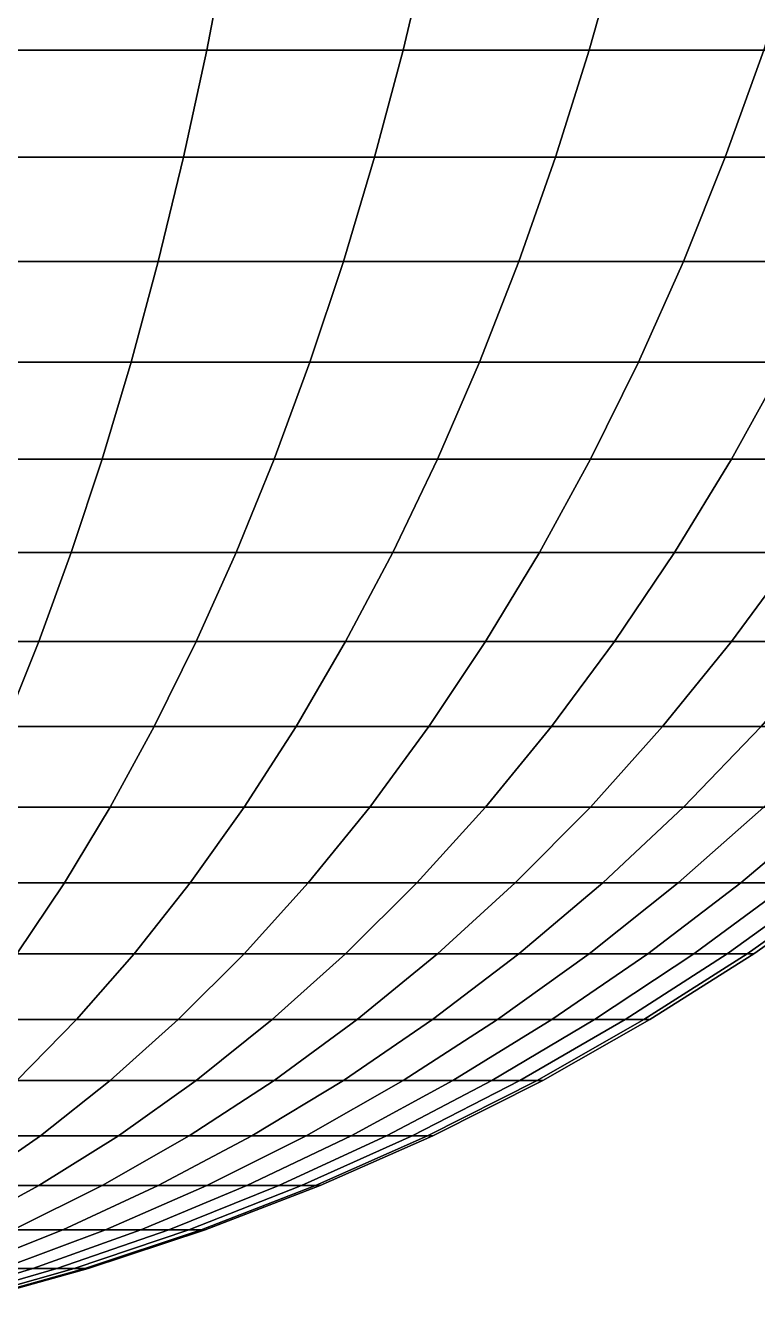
# Model space of a CAD drawing. Extents: x -610 to 610, y -610 to 610.
# Drawn here: x 161.7 to 339.5, y -591.3 to -281.4 of the extents above; entities that cross this region are included whole.
import ezdxf

# ---------------------------------------------------------------- set-up
doc = ezdxf.new("R2010")
doc.units = 0

msp = doc.modelspace()

# ---------------------------------------------------------------- linework, layer by layer
for points in [[(205.737976, -287.363464, -496.695374), (156.062622, -287.363464, -514.469482), (159.967728, -260.637573, -527.342896), (210.886078, -260.637573, -509.124023)], [(156.062622, -287.363464, 514.469482), (205.737976, -287.363464, 496.695374), (210.886078, -260.637573, 509.124023), (159.967728, -260.637573, 527.342896)], [(253.431931, -287.363464, -474.137817), (205.737976, -287.363464, -496.695374), (210.886078, -260.637573, -509.124023), (259.773468, -260.637573, -486.002014)], [(205.737976, -287.363464, 496.695374), (253.431931, -287.363464, 474.137817), (259.773468, -260.637573, 486.002014), (210.886078, -260.637573, 509.124023)], [(298.685211, -287.363464, -447.014038), (253.431931, -287.363464, -474.137817), (259.773468, -260.637573, -486.002014), (306.159149, -260.637573, -458.199493)], [(253.431931, -287.363464, 474.137817), (298.685211, -287.363464, 447.014038), (306.159149, -260.637573, 458.199493), (259.773468, -260.637573, 486.002014)], [(341.061981, -287.363464, -415.585266), (298.685211, -287.363464, -447.014038), (306.159149, -260.637573, -458.199493), (349.596283, -260.637573, -425.984314)], [(298.685211, -287.363464, 447.014038), (341.061981, -287.363464, 415.585266), (349.596283, -260.637573, 425.984314), (306.159149, -260.637573, 458.199493)], [(200.094193, -313.397034, -483.07016), (151.78154, -313.397034, -500.356689), (156.062622, -287.363464, -514.469482), (205.737976, -287.363464, -496.695374)], [(151.78154, -313.397034, 500.356689), (200.094193, -313.397034, 483.07016), (205.737976, -287.363464, 496.695374), (156.062622, -287.363464, 514.469482)], [(246.479843, -313.397034, -461.131378), (200.094193, -313.397034, -483.07016), (205.737976, -287.363464, -496.695374), (253.431931, -287.363464, -474.137817)], [(200.094193, -313.397034, 483.07016), (246.479843, -313.397034, 461.131378), (253.431931, -287.363464, 474.137817), (205.737976, -287.363464, 496.695374)], [(290.49176, -313.397034, -434.751648), (246.479843, -313.397034, -461.131378), (253.431931, -287.363464, -474.137817), (298.685211, -287.363464, -447.014038)], [(246.479843, -313.397034, 461.131378), (290.49176, -313.397034, 434.751648), (298.685211, -287.363464, 447.014038), (253.431931, -287.363464, 474.137817)], [(331.706085, -313.397034, -404.185028), (290.49176, -313.397034, -434.751648), (298.685211, -287.363464, -447.014038), (341.061981, -287.363464, -415.585266)], [(290.49176, -313.397034, 434.751648), (331.706085, -313.397034, 404.185028), (341.061981, -287.363464, 415.585266), (298.685211, -287.363464, 447.014038)], [(369.725861, -313.397034, -369.725861), (331.706085, -313.397034, -404.185028), (341.061981, -287.363464, -415.585266), (380.154205, -287.363464, -380.154205)], [(331.706085, -313.397034, 404.185028), (369.725861, -313.397034, 369.725861), (380.154205, -287.363464, 380.154205), (341.061981, -287.363464, 415.585266)], [(193.968414, -338.675629, -468.281158), (147.134811, -338.675629, -485.038483), (151.78154, -313.397034, -500.356689), (200.094193, -313.397034, -483.07016)], [(147.134811, -338.675629, 485.038483), (193.968414, -338.675629, 468.281158), (200.094193, -313.397034, 483.07016), (151.78154, -313.397034, 500.356689)], [(238.933975, -338.675629, -447.014038), (193.968414, -338.675629, -468.281158), (200.094193, -313.397034, -483.07016), (246.479843, -313.397034, -461.131378)], [(193.968414, -338.675629, 468.281158), (238.933975, -338.675629, 447.014038), (246.479843, -313.397034, 461.131378), (200.094193, -313.397034, 483.07016)], [(281.59848, -338.675629, -421.441895), (238.933975, -338.675629, -447.014038), (246.479843, -313.397034, -461.131378), (290.49176, -313.397034, -434.751648)], [(238.933975, -338.675629, 447.014038), (281.59848, -338.675629, 421.441895), (290.49176, -313.397034, 434.751648), (246.479843, -313.397034, 461.131378)], [(321.551056, -338.675629, -391.811066), (281.59848, -338.675629, -421.441895), (290.49176, -313.397034, -434.751648), (331.706085, -313.397034, -404.185028)], [(281.59848, -338.675629, 421.441895), (321.551056, -338.675629, 391.811066), (331.706085, -313.397034, 404.185028), (290.49176, -313.397034, 434.751648)], [(358.40686, -338.675629, -358.40686), (321.551056, -338.675629, -391.811066), (331.706085, -313.397034, -404.185028), (369.725861, -313.397034, -369.725861)], [(321.551056, -338.675629, 391.811066), (358.40686, -338.675629, 358.40686), (369.725861, -313.397034, 369.725861), (331.706085, -313.397034, 404.185028)], [(187.37532, -363.138306, -452.364044), (142.133636, -363.138306, -468.551788), (147.134811, -338.675629, -485.038483), (193.968414, -338.675629, -468.281158)], [(142.133636, -363.138306, 468.551788), (187.37532, -363.138306, 452.364044), (193.968414, -338.675629, 468.281158), (147.134811, -338.675629, 485.038483)], [(230.812485, -363.138306, -431.819794), (187.37532, -363.138306, -452.364044), (193.968414, -338.675629, -468.281158), (238.933975, -338.675629, -447.014038)], [(187.37532, -363.138306, 452.364044), (230.812485, -363.138306, 431.819794), (238.933975, -338.675629, 447.014038), (193.968414, -338.675629, 468.281158)], [(272.026794, -363.138306, -407.116852), (230.812485, -363.138306, -431.819794), (238.933975, -338.675629, -447.014038), (281.59848, -338.675629, -421.441895)], [(230.812485, -363.138306, 431.819794), (272.026794, -363.138306, 407.116852), (281.59848, -338.675629, 421.441895), (238.933975, -338.675629, 447.014038)], [(310.621338, -363.138306, -378.493225), (272.026794, -363.138306, -407.116852), (281.59848, -338.675629, -421.441895), (321.551056, -338.675629, -391.811066)], [(272.026794, -363.138306, 407.116852), (310.621338, -363.138306, 378.493225), (321.551056, -338.675629, 391.811066), (281.59848, -338.675629, 421.441895)], [(346.224426, -363.138306, -346.224426), (310.621338, -363.138306, -378.493225), (321.551056, -338.675629, -391.811066), (358.40686, -338.675629, -358.40686)], [(310.621338, -363.138306, 378.493225), (346.224426, -363.138306, 346.224426), (358.40686, -338.675629, 358.40686), (321.551056, -338.675629, 391.811066)], [(180.330841, -386.726135, -435.357147), (136.790024, -386.726135, -450.936279), (142.133636, -363.138306, -468.551788), (187.37532, -363.138306, -452.364044)], [(136.790024, -386.726135, 450.936279), (180.330841, -386.726135, 435.357147), (187.37532, -363.138306, 452.364044), (142.133636, -363.138306, 468.551788)], [(222.134949, -386.726135, -415.585266), (180.330841, -386.726135, -435.357147), (187.37532, -363.138306, -452.364044), (230.812485, -363.138306, -431.819794)], [(180.330841, -386.726135, 435.357147), (222.134949, -386.726135, 415.585266), (230.812485, -363.138306, 431.819794), (187.37532, -363.138306, 452.364044)], [(261.799805, -386.726135, -391.811066), (222.134949, -386.726135, -415.585266), (230.812485, -363.138306, -431.819794), (272.026794, -363.138306, -407.116852)], [(222.134949, -386.726135, 415.585266), (261.799805, -386.726135, 391.811066), (272.026794, -363.138306, 407.116852), (230.812485, -363.138306, 431.819794)], [(298.943359, -386.726135, -364.263519), (261.799805, -386.726135, -391.811066), (272.026794, -363.138306, -407.116852), (310.621338, -363.138306, -378.493225)], [(261.799805, -386.726135, 391.811066), (298.943359, -386.726135, 364.263519), (310.621338, -363.138306, 378.493225), (272.026794, -363.138306, 407.116852)], [(333.207947, -386.726135, -333.207947), (298.943359, -386.726135, -364.263519), (310.621338, -363.138306, -378.493225), (346.224426, -363.138306, -346.224426)], [(298.943359, -386.726135, 364.263519), (333.207947, -386.726135, 333.207947), (346.224426, -363.138306, 346.224426), (310.621338, -363.138306, 378.493225)], [(364.263519, -386.726135, -298.943359), (333.207947, -386.726135, -333.207947), (346.224426, -363.138306, -346.224426), (378.493225, -363.138306, -310.621338)], [(333.207947, -386.726135, 333.207947), (364.263519, -386.726135, 298.943359), (378.493225, -363.138306, 310.621338), (346.224426, -363.138306, 346.224426)], [(172.851913, -409.382355, -417.301422), (131.116882, -409.382355, -432.234436), (136.790024, -386.726135, -450.936279), (180.330841, -386.726135, -435.357147)], [(131.116882, -409.382355, 432.234436), (172.851913, -409.382355, 417.301422), (180.330841, -386.726135, 435.357147), (136.790024, -386.726135, 450.936279)], [(212.922272, -409.382355, -398.349548), (172.851913, -409.382355, -417.301422), (180.330841, -386.726135, -435.357147), (222.134949, -386.726135, -415.585266)], [(172.851913, -409.382355, 417.301422), (212.922272, -409.382355, 398.349548), (222.134949, -386.726135, 415.585266), (180.330841, -386.726135, 435.357147)], [(250.942078, -409.382355, -375.56134), (212.922272, -409.382355, -398.349548), (222.134949, -386.726135, -415.585266), (261.799805, -386.726135, -391.811066)], [(212.922272, -409.382355, 398.349548), (250.942078, -409.382355, 375.56134), (261.799805, -386.726135, 391.811066), (222.134949, -386.726135, 415.585266)], [(286.545166, -409.382355, -349.156311), (250.942078, -409.382355, -375.56134), (261.799805, -386.726135, -391.811066), (298.943359, -386.726135, -364.263519)], [(250.942078, -409.382355, 375.56134), (286.545166, -409.382355, 349.156311), (298.943359, -386.726135, 364.263519), (261.799805, -386.726135, 391.811066)], [(319.388672, -409.382355, -319.388672), (286.545166, -409.382355, -349.156311), (298.943359, -386.726135, -364.263519), (333.207947, -386.726135, -333.207947)], [(286.545166, -409.382355, 349.156311), (319.388672, -409.382355, 319.388672), (333.207947, -386.726135, 333.207947), (298.943359, -386.726135, 364.263519)], [(349.156311, -409.382355, -286.545166), (319.388672, -409.382355, -319.388672), (333.207947, -386.726135, -333.207947), (364.263519, -386.726135, -298.943359)], [(319.388672, -409.382355, 319.388672), (349.156311, -409.382355, 286.545166), (364.263519, -386.726135, 298.943359), (333.207947, -386.726135, 333.207947)], [(164.956573, -431.052277, -398.240417), (125.127876, -431.052277, -412.491333), (131.116882, -409.382355, -432.234436), (172.851913, -409.382355, -417.301422)], [(125.127876, -431.052277, 412.491333), (164.956573, -431.052277, 398.240417), (172.851913, -409.382355, 417.301422), (131.116882, -409.382355, 432.234436)], [(203.19664, -431.052277, -380.154205), (164.956573, -431.052277, -398.240417), (172.851913, -409.382355, -417.301422), (212.922272, -409.382355, -398.349548)], [(164.956573, -431.052277, 398.240417), (203.19664, -431.052277, 380.154205), (212.922272, -409.382355, 398.349548), (172.851913, -409.382355, 417.301422)], [(239.479828, -431.052277, -358.40686), (203.19664, -431.052277, -380.154205), (212.922272, -409.382355, -398.349548), (250.942078, -409.382355, -375.56134)], [(203.19664, -431.052277, 380.154205), (239.479828, -431.052277, 358.40686), (250.942078, -409.382355, 375.56134), (212.922272, -409.382355, 398.349548)], [(273.456665, -431.052277, -333.207947), (239.479828, -431.052277, -358.40686), (250.942078, -409.382355, -375.56134), (286.545166, -409.382355, -349.156311)], [(239.479828, -431.052277, 358.40686), (273.456665, -431.052277, 333.207947), (286.545166, -409.382355, 349.156311), (250.942078, -409.382355, 375.56134)], [(304.799988, -431.052277, -304.799988), (273.456665, -431.052277, -333.207947), (286.545166, -409.382355, -349.156311), (319.388672, -409.382355, -319.388672)], [(273.456665, -431.052277, 333.207947), (304.799988, -431.052277, 304.799988), (319.388672, -409.382355, 319.388672), (286.545166, -409.382355, 349.156311)], [(333.207947, -431.052277, -273.456665), (304.799988, -431.052277, -304.799988), (319.388672, -409.382355, -319.388672), (349.156311, -409.382355, -286.545166)], [(304.799988, -431.052277, 304.799988), (333.207947, -431.052277, 273.456665), (349.156311, -409.382355, 286.545166), (319.388672, -409.382355, 319.388672)], [(358.40686, -431.052277, -239.479828), (333.207947, -431.052277, -273.456665), (349.156311, -409.382355, -286.545166), (375.56134, -409.382355, -250.942078)], [(333.207947, -431.052277, 273.456665), (358.40686, -431.052277, 239.479828), (375.56134, -409.382355, 250.942078), (349.156311, -409.382355, 286.545166)], [(156.663834, -451.683807, -378.219971), (118.837425, -451.683807, -391.754456), (125.127876, -431.052277, -412.491333), (164.956573, -431.052277, -398.240417)], [(118.837425, -451.683807, 391.754456), (156.663834, -451.683807, 378.219971), (164.956573, -431.052277, 398.240417), (125.127876, -431.052277, 412.491333)], [(192.981491, -451.683807, -361.042999), (156.663834, -451.683807, -378.219971), (164.956573, -431.052277, -398.240417), (203.19664, -431.052277, -380.154205)], [(156.663834, -451.683807, 378.219971), (192.981491, -451.683807, 361.042999), (203.19664, -431.052277, 380.154205), (164.956573, -431.052277, 398.240417)], [(227.440643, -451.683807, -340.388947), (192.981491, -451.683807, -361.042999), (203.19664, -431.052277, -380.154205), (239.479828, -431.052277, -358.40686)], [(192.981491, -451.683807, 361.042999), (227.440643, -451.683807, 340.388947), (239.479828, -431.052277, 358.40686), (203.19664, -431.052277, 380.154205)], [(259.709412, -451.683807, -316.456818), (227.440643, -451.683807, -340.388947), (239.479828, -431.052277, -358.40686), (273.456665, -431.052277, -333.207947)], [(227.440643, -451.683807, 340.388947), (259.709412, -451.683807, 316.456818), (273.456665, -431.052277, 333.207947), (239.479828, -431.052277, 358.40686)], [(289.47702, -451.683807, -289.47702), (259.709412, -451.683807, -316.456818), (273.456665, -431.052277, -333.207947), (304.799988, -431.052277, -304.799988)], [(259.709412, -451.683807, 316.456818), (289.47702, -451.683807, 289.47702), (304.799988, -431.052277, 304.799988), (273.456665, -431.052277, 333.207947)], [(316.456818, -451.683807, -259.709412), (289.47702, -451.683807, -289.47702), (304.799988, -431.052277, -304.799988), (333.207947, -431.052277, -273.456665)], [(289.47702, -451.683807, 289.47702), (316.456818, -451.683807, 259.709412), (333.207947, -431.052277, 273.456665), (304.799988, -431.052277, 304.799988)], [(340.388947, -451.683807, -227.440643), (316.456818, -451.683807, -259.709412), (333.207947, -431.052277, -273.456665), (358.40686, -431.052277, -239.479828)], [(316.456818, -451.683807, 259.709412), (340.388947, -451.683807, 227.440643), (358.40686, -431.052277, 239.479828), (333.207947, -431.052277, 273.456665)], [(182.301453, -471.227173, -341.061981), (147.993698, -471.227173, -357.288361), (156.663834, -451.683807, -378.219971), (192.981491, -451.683807, -361.042999)], [(147.993698, -471.227173, 357.288361), (182.301453, -471.227173, 341.061981), (192.981491, -451.683807, 361.042999), (156.663834, -451.683807, 378.219971)], [(214.853531, -471.227173, -321.551056), (182.301453, -471.227173, -341.061981), (192.981491, -451.683807, -361.042999), (227.440643, -451.683807, -340.388947)], [(182.301453, -471.227173, 341.061981), (214.853531, -471.227173, 321.551056), (227.440643, -451.683807, 340.388947), (192.981491, -451.683807, 361.042999)], [(245.336472, -471.227173, -298.943359), (214.853531, -471.227173, -321.551056), (227.440643, -451.683807, -340.388947), (259.709412, -451.683807, -316.456818)], [(214.853531, -471.227173, 321.551056), (245.336472, -471.227173, 298.943359), (259.709412, -451.683807, 316.456818), (227.440643, -451.683807, 340.388947)], [(273.456665, -471.227173, -273.456665), (245.336472, -471.227173, -298.943359), (259.709412, -451.683807, -316.456818), (289.47702, -451.683807, -289.47702)], [(245.336472, -471.227173, 298.943359), (273.456665, -471.227173, 273.456665), (289.47702, -451.683807, 289.47702), (259.709412, -451.683807, 316.456818)], [(298.943359, -471.227173, -245.336472), (273.456665, -471.227173, -273.456665), (289.47702, -451.683807, -289.47702), (316.456818, -451.683807, -259.709412)], [(273.456665, -471.227173, 273.456665), (298.943359, -471.227173, 245.336472), (316.456818, -451.683807, 259.709412), (289.47702, -451.683807, 289.47702)], [(321.551056, -471.227173, -214.853531), (298.943359, -471.227173, -245.336472), (316.456818, -451.683807, -259.709412), (340.388947, -451.683807, -227.440643)], [(298.943359, -471.227173, 245.336472), (321.551056, -471.227173, 214.853531), (340.388947, -451.683807, 227.440643), (316.456818, -451.683807, 259.709412)], [(341.061981, -471.227173, -182.301453), (321.551056, -471.227173, -214.853531), (340.388947, -451.683807, -227.440643), (361.042999, -451.683807, -192.981491)], [(321.551056, -471.227173, 214.853531), (341.061981, -471.227173, 182.301453), (361.042999, -451.683807, 192.981491), (340.388947, -451.683807, 227.440643)], [(171.182205, -489.635315, -320.259369), (138.96701, -489.635315, -335.496063), (147.993698, -471.227173, -357.288361), (182.301453, -471.227173, -341.061981)], [(138.96701, -489.635315, 335.496063), (171.182205, -489.635315, 320.259369), (182.301453, -471.227173, 341.061981), (147.993698, -471.227173, 357.288361)], [(201.748825, -489.635315, -301.938446), (171.182205, -489.635315, -320.259369), (182.301453, -471.227173, -341.061981), (214.853531, -471.227173, -321.551056)], [(171.182205, -489.635315, 320.259369), (201.748825, -489.635315, 301.938446), (214.853531, -471.227173, 321.551056), (182.301453, -471.227173, 341.061981)], [(230.372498, -489.635315, -280.709686), (201.748825, -489.635315, -301.938446), (214.853531, -471.227173, -321.551056), (245.336472, -471.227173, -298.943359)], [(201.748825, -489.635315, 301.938446), (230.372498, -489.635315, 280.709686), (245.336472, -471.227173, 298.943359), (214.853531, -471.227173, 321.551056)], [(256.777557, -489.635315, -256.777557), (230.372498, -489.635315, -280.709686), (245.336472, -471.227173, -298.943359), (273.456665, -471.227173, -273.456665)], [(230.372498, -489.635315, 280.709686), (256.777557, -489.635315, 256.777557), (273.456665, -471.227173, 273.456665), (245.336472, -471.227173, 298.943359)], [(280.709686, -489.635315, -230.372498), (256.777557, -489.635315, -256.777557), (273.456665, -471.227173, -273.456665), (298.943359, -471.227173, -245.336472)], [(256.777557, -489.635315, 256.777557), (280.709686, -489.635315, 230.372498), (298.943359, -471.227173, 245.336472), (273.456665, -471.227173, 273.456665)], [(301.938446, -489.635315, -201.748825), (280.709686, -489.635315, -230.372498), (298.943359, -471.227173, -245.336472), (321.551056, -471.227173, -214.853531)], [(280.709686, -489.635315, 230.372498), (301.938446, -489.635315, 201.748825), (321.551056, -471.227173, 214.853531), (298.943359, -471.227173, 245.336472)], [(320.259369, -489.635315, -171.182205), (301.938446, -489.635315, -201.748825), (321.551056, -471.227173, -214.853531), (341.061981, -471.227173, -182.301453)], [(301.938446, -489.635315, 201.748825), (320.259369, -489.635315, 171.182205), (341.061981, -471.227173, 182.301453), (321.551056, -471.227173, 214.853531)], [(335.496063, -489.635315, -138.96701), (320.259369, -489.635315, -171.182205), (341.061981, -471.227173, -182.301453), (357.288361, -471.227173, -147.993698)], [(320.259369, -489.635315, 171.182205), (335.496063, -489.635315, 138.96701), (357.288361, -471.227173, 147.993698), (341.061981, -471.227173, 182.301453)], [(347.501678, -489.635315, -105.413475), (335.496063, -489.635315, -138.96701), (357.288361, -471.227173, -147.993698), (370.073853, -471.227173, -112.260674)], [(335.496063, -489.635315, 138.96701), (347.501678, -489.635315, 105.413475), (370.073853, -471.227173, 112.260674), (357.288361, -471.227173, 147.993698)], [(159.650574, -506.863861, -298.685211), (129.605545, -506.863861, -312.895477), (138.96701, -489.635315, -335.496063), (171.182205, -489.635315, -320.259369)], [(129.605545, -506.863861, 312.895477), (159.650574, -506.863861, 298.685211), (171.182205, -489.635315, 320.259369), (138.96701, -489.635315, 335.496063)], [(188.158081, -506.863861, -281.59848), (159.650574, -506.863861, -298.685211), (171.182205, -489.635315, -320.259369), (201.748825, -489.635315, -301.938446)], [(159.650574, -506.863861, 298.685211), (188.158081, -506.863861, 281.59848), (201.748825, -489.635315, 301.938446), (171.182205, -489.635315, 320.259369)], [(214.853531, -506.863861, -261.799805), (188.158081, -506.863861, -281.59848), (201.748825, -489.635315, -301.938446), (230.372498, -489.635315, -280.709686)], [(188.158081, -506.863861, 281.59848), (214.853531, -506.863861, 261.799805), (230.372498, -489.635315, 280.709686), (201.748825, -489.635315, 301.938446)], [(239.479828, -506.863861, -239.479828), (214.853531, -506.863861, -261.799805), (230.372498, -489.635315, -280.709686), (256.777557, -489.635315, -256.777557)], [(214.853531, -506.863861, 261.799805), (239.479828, -506.863861, 239.479828), (256.777557, -489.635315, 256.777557), (230.372498, -489.635315, 280.709686)], [(261.799805, -506.863861, -214.853531), (239.479828, -506.863861, -239.479828), (256.777557, -489.635315, -256.777557), (280.709686, -489.635315, -230.372498)], [(239.479828, -506.863861, 239.479828), (261.799805, -506.863861, 214.853531), (280.709686, -489.635315, 230.372498), (256.777557, -489.635315, 256.777557)], [(281.59848, -506.863861, -188.158081), (261.799805, -506.863861, -214.853531), (280.709686, -489.635315, -230.372498), (301.938446, -489.635315, -201.748825)], [(261.799805, -506.863861, 214.853531), (281.59848, -506.863861, 188.158081), (301.938446, -489.635315, 201.748825), (280.709686, -489.635315, 230.372498)], [(298.685211, -506.863861, -159.650574), (281.59848, -506.863861, -188.158081), (301.938446, -489.635315, -201.748825), (320.259369, -489.635315, -171.182205)], [(281.59848, -506.863861, 188.158081), (298.685211, -506.863861, 159.650574), (320.259369, -489.635315, 171.182205), (301.938446, -489.635315, 201.748825)], [(312.895477, -506.863861, -129.605545), (298.685211, -506.863861, -159.650574), (320.259369, -489.635315, -171.182205), (335.496063, -489.635315, -138.96701)], [(298.685211, -506.863861, 159.650574), (312.895477, -506.863861, 129.605545), (335.496063, -489.635315, 138.96701), (320.259369, -489.635315, 171.182205)], [(324.092346, -506.863861, -98.31234), (312.895477, -506.863861, -129.605545), (335.496063, -489.635315, -138.96701), (347.501678, -489.635315, -105.413475)], [(312.895477, -506.863861, 129.605545), (324.092346, -506.863861, 98.31234), (347.501678, -489.635315, 105.413475), (335.496063, -489.635315, 138.96701)], [(332.16806, -506.863861, -66.072334), (324.092346, -506.863861, -98.31234), (347.501678, -489.635315, -105.413475), (356.160706, -489.635315, -70.844765)], [(324.092346, -506.863861, 98.31234), (332.16806, -506.863861, 66.072334), (356.160706, -489.635315, 70.844765), (347.501678, -489.635315, 105.413475)], [(337.0448, -506.863861, -33.196014), (332.16806, -506.863861, -66.072334), (356.160706, -489.635315, -70.844765), (361.389679, -489.635315, -35.593777)], [(332.16806, -506.863861, 66.072334), (337.0448, -506.863861, 33.196014), (361.389679, -489.635315, 35.593777), (356.160706, -489.635315, 70.844765)], [(338.675629, -506.863861), (337.0448, -506.863861, -33.196014), (361.389679, -489.635315, -35.593777), (363.138306, -489.635315)], [(337.0448, -506.863861, 33.196014), (338.675629, -506.863861), (363.138306, -489.635315), (361.389679, -489.635315, 35.593777)], [(174.114059, -522.871338, -260.580109), (147.734344, -522.871338, -276.39151), (159.650574, -506.863861, -298.685211), (188.158081, -506.863861, -281.59848)], [(147.734344, -522.871338, 276.39151), (174.114059, -522.871338, 260.580109), (188.158081, -506.863861, 281.59848), (159.650574, -506.863861, 298.685211)], [(198.816971, -522.871338, -242.259171), (174.114059, -522.871338, -260.580109), (188.158081, -506.863861, -281.59848), (214.853531, -506.863861, -261.799805)], [(174.114059, -522.871338, 260.580109), (198.816971, -522.871338, 242.259171), (214.853531, -506.863861, 261.799805), (188.158081, -506.863861, 281.59848)], [(221.605164, -522.871338, -221.605164), (198.816971, -522.871338, -242.259171), (214.853531, -506.863861, -261.799805), (239.479828, -506.863861, -239.479828)], [(198.816971, -522.871338, 242.259171), (221.605164, -522.871338, 221.605164), (239.479828, -506.863861, 239.479828), (214.853531, -506.863861, 261.799805)], [(242.259171, -522.871338, -198.816971), (221.605164, -522.871338, -221.605164), (239.479828, -506.863861, -239.479828), (261.799805, -506.863861, -214.853531)], [(221.605164, -522.871338, 221.605164), (242.259171, -522.871338, 198.816971), (261.799805, -506.863861, 214.853531), (239.479828, -506.863861, 239.479828)], [(260.580109, -522.871338, -174.114059), (242.259171, -522.871338, -198.816971), (261.799805, -506.863861, -214.853531), (281.59848, -506.863861, -188.158081)], [(242.259171, -522.871338, 198.816971), (260.580109, -522.871338, 174.114059), (281.59848, -506.863861, 188.158081), (261.799805, -506.863861, 214.853531)], [(276.39151, -522.871338, -147.734344), (260.580109, -522.871338, -174.114059), (281.59848, -506.863861, -188.158081), (298.685211, -506.863861, -159.650574)], [(260.580109, -522.871338, 174.114059), (276.39151, -522.871338, 147.734344), (298.685211, -506.863861, 159.650574), (281.59848, -506.863861, 188.158081)], [(289.541107, -522.871338, -119.931854), (276.39151, -522.871338, -147.734344), (298.685211, -506.863861, -159.650574), (312.895477, -506.863861, -129.605545)], [(276.39151, -522.871338, 147.734344), (289.541107, -522.871338, 119.931854), (312.895477, -506.863861, 129.605545), (298.685211, -506.863861, 159.650574)], [(299.902252, -522.871338, -90.97435), (289.541107, -522.871338, -119.931854), (312.895477, -506.863861, -129.605545), (324.092346, -506.863861, -98.31234)], [(289.541107, -522.871338, 119.931854), (299.902252, -522.871338, 90.97435), (324.092346, -506.863861, 98.31234), (312.895477, -506.863861, 129.605545)], [(307.375214, -522.871338, -61.140728), (299.902252, -522.871338, -90.97435), (324.092346, -506.863861, -98.31234), (332.16806, -506.863861, -66.072334)], [(299.902252, -522.871338, 90.97435), (307.375214, -522.871338, 61.140728), (332.16806, -506.863861, 66.072334), (324.092346, -506.863861, 98.31234)], [(311.887939, -522.871338, -30.718281), (307.375214, -522.871338, -61.140728), (332.16806, -506.863861, -66.072334), (337.0448, -506.863861, -33.196014)], [(307.375214, -522.871338, 61.140728), (311.887939, -522.871338, 30.718281), (337.0448, -506.863861, 33.196014), (332.16806, -506.863861, 66.072334)], [(313.397034, -522.871338), (311.887939, -522.871338, -30.718281), (337.0448, -506.863861, -33.196014), (338.675629, -506.863861)], [(311.887939, -522.871338, 30.718281), (313.397034, -522.871338), (338.675629, -506.863861), (337.0448, -506.863861, 33.196014)], [(159.650574, -537.619202, -238.933975), (135.462189, -537.619202, -253.431931), (147.734344, -522.871338, -276.39151), (174.114059, -522.871338, -260.580109)], [(135.462189, -537.619202, 253.431931), (159.650574, -537.619202, 238.933975), (174.114059, -522.871338, 260.580109), (147.734344, -522.871338, 276.39151)], [(182.301453, -537.619202, -222.134949), (159.650574, -537.619202, -238.933975), (174.114059, -522.871338, -260.580109), (198.816971, -522.871338, -242.259171)], [(159.650574, -537.619202, 238.933975), (182.301453, -537.619202, 222.134949), (198.816971, -522.871338, 242.259171), (174.114059, -522.871338, 260.580109)], [(203.19664, -537.619202, -203.19664), (182.301453, -537.619202, -222.134949), (198.816971, -522.871338, -242.259171), (221.605164, -522.871338, -221.605164)], [(182.301453, -537.619202, 222.134949), (203.19664, -537.619202, 203.19664), (221.605164, -522.871338, 221.605164), (198.816971, -522.871338, 242.259171)], [(222.134949, -537.619202, -182.301453), (203.19664, -537.619202, -203.19664), (221.605164, -522.871338, -221.605164), (242.259171, -522.871338, -198.816971)], [(203.19664, -537.619202, 203.19664), (222.134949, -537.619202, 182.301453), (242.259171, -522.871338, 198.816971), (221.605164, -522.871338, 221.605164)], [(238.933975, -537.619202, -159.650574), (222.134949, -537.619202, -182.301453), (242.259171, -522.871338, -198.816971), (260.580109, -522.871338, -174.114059)], [(222.134949, -537.619202, 182.301453), (238.933975, -537.619202, 159.650574), (260.580109, -522.871338, 174.114059), (242.259171, -522.871338, 198.816971)], [(253.431931, -537.619202, -135.462189), (238.933975, -537.619202, -159.650574), (260.580109, -522.871338, -174.114059), (276.39151, -522.871338, -147.734344)], [(238.933975, -537.619202, 159.650574), (253.431931, -537.619202, 135.462189), (276.39151, -522.871338, 147.734344), (260.580109, -522.871338, 174.114059)], [(265.489197, -537.619202, -109.969231), (253.431931, -537.619202, -135.462189), (276.39151, -522.871338, -147.734344), (289.541107, -522.871338, -119.931854)], [(253.431931, -537.619202, 135.462189), (265.489197, -537.619202, 109.969231), (289.541107, -522.871338, 119.931854), (276.39151, -522.871338, 147.734344)], [(274.989685, -537.619202, -83.417213), (265.489197, -537.619202, -109.969231), (289.541107, -522.871338, -119.931854), (299.902252, -522.871338, -90.97435)], [(265.489197, -537.619202, 109.969231), (274.989685, -537.619202, 83.417213), (299.902252, -522.871338, 90.97435), (289.541107, -522.871338, 119.931854)], [(281.841858, -537.619202, -56.061825), (274.989685, -537.619202, -83.417213), (299.902252, -522.871338, -90.97435), (307.375214, -522.871338, -61.140728)], [(274.989685, -537.619202, 83.417213), (281.841858, -537.619202, 56.061825), (307.375214, -522.871338, 61.140728), (299.902252, -522.871338, 90.97435)], [(285.979706, -537.619202, -28.166542), (281.841858, -537.619202, -56.061825), (307.375214, -522.871338, -61.140728), (311.887939, -522.871338, -30.718281)], [(281.841858, -537.619202, 56.061825), (285.979706, -537.619202, 28.166542), (311.887939, -522.871338, 30.718281), (307.375214, -522.871338, 61.140728)], [(287.363464, -537.619202), (285.979706, -537.619202, -28.166542), (311.887939, -522.871338, -30.718281), (313.397034, -522.871338)], [(285.979706, -537.619202, 28.166542), (287.363464, -537.619202), (313.397034, -522.871338), (311.887939, -522.871338, 30.718281)], [(165.346741, -551.071899, -201.475586), (144.802475, -551.071899, -216.712219), (159.650574, -537.619202, -238.933975), (182.301453, -537.619202, -222.134949)], [(144.802475, -551.071899, 216.712219), (165.346741, -551.071899, 201.475586), (182.301453, -537.619202, 222.134949), (159.650574, -537.619202, 238.933975)], [(184.298599, -551.071899, -184.298599), (165.346741, -551.071899, -201.475586), (182.301453, -537.619202, -222.134949), (203.19664, -537.619202, -203.19664)], [(165.346741, -551.071899, 201.475586), (184.298599, -551.071899, 184.298599), (203.19664, -537.619202, 203.19664), (182.301453, -537.619202, 222.134949)], [(201.475586, -551.071899, -165.346741), (184.298599, -551.071899, -184.298599), (203.19664, -537.619202, -203.19664), (222.134949, -537.619202, -182.301453)], [(184.298599, -551.071899, 184.298599), (201.475586, -551.071899, 165.346741), (222.134949, -537.619202, 182.301453), (203.19664, -537.619202, 203.19664)], [(216.712219, -551.071899, -144.802475), (201.475586, -551.071899, -165.346741), (222.134949, -537.619202, -182.301453), (238.933975, -537.619202, -159.650574)], [(201.475586, -551.071899, 165.346741), (216.712219, -551.071899, 144.802475), (238.933975, -537.619202, 159.650574), (222.134949, -537.619202, 182.301453)], [(229.861816, -551.071899, -122.863701), (216.712219, -551.071899, -144.802475), (238.933975, -537.619202, -159.650574), (253.431931, -537.619202, -135.462189)], [(216.712219, -551.071899, 144.802475), (229.861816, -551.071899, 122.863701), (253.431931, -537.619202, 135.462189), (238.933975, -537.619202, 159.650574)], [(240.797729, -551.071899, -99.741684), (229.861816, -551.071899, -122.863701), (253.431931, -537.619202, -135.462189), (265.489197, -537.619202, -109.969231)], [(229.861816, -551.071899, 122.863701), (240.797729, -551.071899, 99.741684), (265.489197, -537.619202, 109.969231), (253.431931, -537.619202, 135.462189)], [(249.414612, -551.071899, -75.659096), (240.797729, -551.071899, -99.741684), (265.489197, -537.619202, -109.969231), (274.989685, -537.619202, -83.417213)], [(240.797729, -551.071899, 99.741684), (249.414612, -551.071899, 75.659096), (274.989685, -537.619202, 83.417213), (265.489197, -537.619202, 109.969231)], [(255.629517, -551.071899, -50.84787), (249.414612, -551.071899, -75.659096), (274.989685, -537.619202, -83.417213), (281.841858, -537.619202, -56.061825)], [(249.414612, -551.071899, 75.659096), (255.629517, -551.071899, 50.84787), (281.841858, -537.619202, 56.061825), (274.989685, -537.619202, 83.417213)], [(259.382538, -551.071899, -25.546951), (255.629517, -551.071899, -50.84787), (281.841858, -537.619202, -56.061825), (285.979706, -537.619202, -28.166542)], [(255.629517, -551.071899, 50.84787), (259.382538, -551.071899, 25.546951), (285.979706, -537.619202, 28.166542), (281.841858, -537.619202, 56.061825)], [(260.637573, -551.071899), (259.382538, -551.071899, -25.546951), (285.979706, -537.619202, -28.166542), (287.363464, -537.619202)], [(259.382538, -551.071899, 25.546951), (260.637573, -551.071899), (287.363464, -537.619202), (285.979706, -537.619202, 28.166542)], [(147.993698, -563.19696, -180.330841), (129.605545, -563.19696, -193.968414), (144.802475, -551.071899, -216.712219), (165.346741, -551.071899, -201.475586)], [(129.605545, -563.19696, 193.968414), (147.993698, -563.19696, 180.330841), (165.346741, -551.071899, 201.475586), (144.802475, -551.071899, 216.712219)], [(164.956573, -563.19696, -164.956573), (147.993698, -563.19696, -180.330841), (165.346741, -551.071899, -201.475586), (184.298599, -551.071899, -184.298599)], [(147.993698, -563.19696, 180.330841), (164.956573, -563.19696, 164.956573), (184.298599, -551.071899, 184.298599), (165.346741, -551.071899, 201.475586)], [(180.330841, -563.19696, -147.993698), (164.956573, -563.19696, -164.956573), (184.298599, -551.071899, -184.298599), (201.475586, -551.071899, -165.346741)], [(164.956573, -563.19696, 164.956573), (180.330841, -563.19696, 147.993698), (201.475586, -551.071899, 165.346741), (184.298599, -551.071899, 184.298599)], [(193.968414, -563.19696, -129.605545), (180.330841, -563.19696, -147.993698), (201.475586, -551.071899, -165.346741), (216.712219, -551.071899, -144.802475)], [(180.330841, -563.19696, 147.993698), (193.968414, -563.19696, 129.605545), (216.712219, -551.071899, 144.802475), (201.475586, -551.071899, 165.346741)], [(205.737976, -563.19696, -109.969231), (193.968414, -563.19696, -129.605545), (216.712219, -551.071899, -144.802475), (229.861816, -551.071899, -122.863701)], [(193.968414, -563.19696, 129.605545), (205.737976, -563.19696, 109.969231), (229.861816, -551.071899, 122.863701), (216.712219, -551.071899, 144.802475)], [(215.526138, -563.19696, -89.273857), (205.737976, -563.19696, -109.969231), (229.861816, -551.071899, -122.863701), (240.797729, -551.071899, -99.741684)], [(205.737976, -563.19696, 109.969231), (215.526138, -563.19696, 89.273857), (240.797729, -551.071899, 99.741684), (229.861816, -551.071899, 122.863701)], [(223.238693, -563.19696, -67.718719), (215.526138, -563.19696, -89.273857), (240.797729, -551.071899, -99.741684), (249.414612, -551.071899, -75.659096)], [(215.526138, -563.19696, 89.273857), (223.238693, -563.19696, 67.718719), (249.414612, -551.071899, 75.659096), (240.797729, -551.071899, 99.741684)], [(228.801331, -563.19696, -45.511417), (223.238693, -563.19696, -67.718719), (249.414612, -551.071899, -75.659096), (255.629517, -551.071899, -50.84787)], [(223.238693, -563.19696, 67.718719), (228.801331, -563.19696, 45.511417), (255.629517, -551.071899, 50.84787), (249.414612, -551.071899, 75.659096)], [(232.160507, -563.19696, -22.865812), (228.801331, -563.19696, -45.511417), (255.629517, -551.071899, -50.84787), (259.382538, -551.071899, -25.546951)], [(228.801331, -563.19696, 45.511417), (232.160507, -563.19696, 22.865812), (259.382538, -551.071899, 25.546951), (255.629517, -551.071899, 50.84787)], [(233.283813, -563.19696), (232.160507, -563.19696, -22.865812), (259.382538, -551.071899, -25.546951), (260.637573, -551.071899)], [(232.160507, -563.19696, 22.865812), (233.283813, -563.19696), (260.637573, -551.071899), (259.382538, -551.071899, 25.546951)], [(145.217148, -573.965271, -145.217148), (130.284119, -573.965271, -158.751648), (147.993698, -563.19696, -180.330841), (164.956573, -563.19696, -164.956573)], [(130.284119, -573.965271, 158.751648), (145.217148, -573.965271, 145.217148), (164.956573, -563.19696, 164.956573), (147.993698, -563.19696, 180.330841)], [(158.751648, -573.965271, -130.284119), (145.217148, -573.965271, -145.217148), (164.956573, -563.19696, -164.956573), (180.330841, -563.19696, -147.993698)], [(145.217148, -573.965271, 145.217148), (158.751648, -573.965271, 130.284119), (180.330841, -563.19696, 147.993698), (164.956573, -563.19696, 164.956573)], [(170.757294, -573.965271, -114.096382), (158.751648, -573.965271, -130.284119), (180.330841, -563.19696, -147.993698), (193.968414, -563.19696, -129.605545)], [(158.751648, -573.965271, 130.284119), (170.757294, -573.965271, 114.096382), (193.968414, -563.19696, 129.605545), (180.330841, -563.19696, 147.993698)], [(181.118454, -573.965271, -96.809837), (170.757294, -573.965271, -114.096382), (193.968414, -563.19696, -129.605545), (205.737976, -563.19696, -109.969231)], [(170.757294, -573.965271, 114.096382), (181.118454, -573.965271, 96.809837), (205.737976, -563.19696, 109.969231), (193.968414, -563.19696, 129.605545)], [(189.735352, -573.965271, -78.59095), (181.118454, -573.965271, -96.809837), (205.737976, -563.19696, -109.969231), (215.526138, -563.19696, -89.273857)], [(181.118454, -573.965271, 96.809837), (189.735352, -573.965271, 78.59095), (215.526138, -563.19696, 89.273857), (205.737976, -563.19696, 109.969231)], [(196.524979, -573.965271, -59.615196), (189.735352, -573.965271, -78.59095), (215.526138, -563.19696, -89.273857), (223.238693, -563.19696, -67.718719)], [(189.735352, -573.965271, 78.59095), (196.524979, -573.965271, 59.615196), (223.238693, -563.19696, 67.718719), (215.526138, -563.19696, 89.273857)], [(201.421967, -573.965271, -40.065319), (196.524979, -573.965271, -59.615196), (223.238693, -563.19696, -67.718719), (228.801331, -563.19696, -45.511417)], [(196.524979, -573.965271, 59.615196), (201.421967, -573.965271, 40.065319), (228.801331, -563.19696, 45.511417), (223.238693, -563.19696, 67.718719)], [(204.37915, -573.965271, -20.129589), (201.421967, -573.965271, -40.065319), (228.801331, -563.19696, -45.511417), (232.160507, -563.19696, -22.865812)], [(201.421967, -573.965271, 40.065319), (204.37915, -573.965271, 20.129589), (232.160507, -563.19696, 22.865812), (228.801331, -563.19696, 45.511417)], [(205.368057, -573.965271), (204.37915, -573.965271, -20.129589), (232.160507, -563.19696, -22.865812), (233.283813, -563.19696)], [(204.37915, -573.965271, 20.129589), (205.368057, -573.965271), (233.283813, -563.19696), (232.160507, -563.19696, 22.865812)], [(147.134811, -583.35083, -98.31234), (136.790024, -583.35083, -112.260674), (158.751648, -573.965271, -130.284119), (170.757294, -573.965271, -114.096382)], [(136.790024, -583.35083, 112.260674), (147.134811, -583.35083, 98.31234), (170.757294, -573.965271, 114.096382), (158.751648, -573.965271, 130.284119)], [(156.062622, -583.35083, -83.417213), (147.134811, -583.35083, -98.31234), (170.757294, -573.965271, -114.096382), (181.118454, -573.965271, -96.809837)], [(147.134811, -583.35083, 98.31234), (156.062622, -583.35083, 83.417213), (181.118454, -573.965271, 96.809837), (170.757294, -573.965271, 114.096382)], [(163.487442, -583.35083, -67.718719), (156.062622, -583.35083, -83.417213), (181.118454, -573.965271, -96.809837), (189.735352, -573.965271, -78.59095)], [(156.062622, -583.35083, 83.417213), (163.487442, -583.35083, 67.718719), (189.735352, -573.965271, 78.59095), (181.118454, -573.965271, 96.809837)], [(169.337814, -583.35083, -51.368061), (163.487442, -583.35083, -67.718719), (189.735352, -573.965271, -78.59095), (196.524979, -573.965271, -59.615196)], [(163.487442, -583.35083, 67.718719), (169.337814, -583.35083, 51.368061), (196.524979, -573.965271, 59.615196), (189.735352, -573.965271, 78.59095)], [(173.557358, -583.35083, -34.522705), (169.337814, -583.35083, -51.368061), (196.524979, -573.965271, -59.615196), (201.421967, -573.965271, -40.065319)], [(169.337814, -583.35083, 51.368061), (173.557358, -583.35083, 34.522701), (201.421967, -573.965271, 40.065319), (196.524979, -573.965271, 59.615196)], [(176.105438, -583.35083, -17.344872), (173.557358, -583.35083, -34.522705), (201.421967, -573.965271, -40.065319), (204.37915, -573.965271, -20.129589)], [(173.557358, -583.35083, 34.522701), (176.105438, -583.35083, 17.344872), (204.37915, -573.965271, 20.129589), (201.421967, -573.965271, 40.065319)], [(176.957535, -583.35083), (176.105438, -583.35083, -17.344872), (204.37915, -573.965271, -20.129589), (205.368057, -573.965271)], [(176.105438, -583.35083, 17.344872), (176.957535, -583.35083), (205.368057, -573.965271), (204.37915, -573.965271, 20.129589)], [(136.845703, -591.331055, -56.683346), (130.630814, -591.331055, -69.823624), (156.062622, -583.35083, -83.417213), (163.487442, -583.35083, -67.718719)], [(130.630814, -591.331055, 69.823624), (136.845703, -591.331055, 56.683346), (163.487442, -583.35083, 67.718719), (156.062622, -583.35083, 83.417213)], [(141.742691, -591.331055, -42.997177), (136.845703, -591.331055, -56.683346), (163.487442, -583.35083, -67.718719), (169.337814, -583.35083, -51.368061)], [(136.845703, -591.331055, 56.683346), (141.742691, -591.331055, 42.997177), (169.337814, -583.35083, 51.368061), (163.487442, -583.35083, 67.718719)], [(145.274612, -591.331055, -28.896919), (141.742691, -591.331055, -42.997177), (169.337814, -583.35083, -51.368061), (173.557358, -583.35083, -34.522705)], [(141.742691, -591.331055, 42.997177), (145.274612, -591.331055, 28.896919), (173.557358, -583.35083, 34.522701), (169.337814, -583.35083, 51.368061)], [(147.407471, -591.331055, -14.518369), (145.274612, -591.331055, -28.896919), (173.557358, -583.35083, -34.522705), (176.105438, -583.35083, -17.344872)], [(145.274612, -591.331055, 28.896919), (147.407471, -591.331055, 14.518369), (176.105438, -583.35083, 17.344872), (173.557358, -583.35083, 34.522701)], [(148.120712, -591.331055), (147.407471, -591.331055, -14.518369), (176.105438, -583.35083, -17.344872), (176.957535, -583.35083)], [(147.407471, -591.331055, 14.518369), (148.120712, -591.331055), (176.957535, -583.35083), (176.105438, -583.35083, 17.344872)]]:
    msp.add_3dface(points)

doc.saveas('drawing.dxf')
